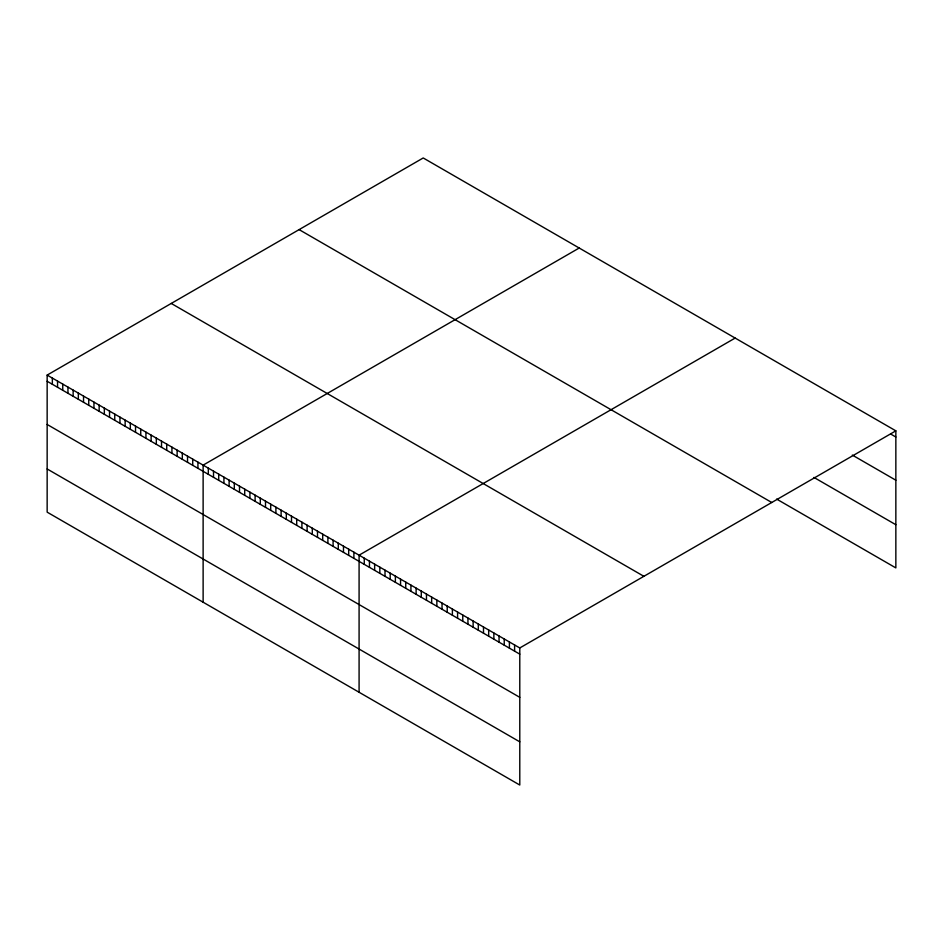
<?xml version="1.0" encoding="UTF-8"?>
<svg xmlns="http://www.w3.org/2000/svg" width="943" height="943" viewBox="0 0 943 943"><rect width="100%" height="100%" fill="white"/><g stroke="black" fill="none" stroke-linecap="round" stroke-linejoin="round"><path stroke-width="1.41" d="M895.85 430.845L519.782 647.959L519.782 785.036L47.15 512.155L47.15 375.09L423.218 157.964L895.85 430.845L895.85 567.91L776.619 499.071M579.191 248.021L203.122 465.135L203.122 602.212M735.151 338.065L359.083 555.179L359.083 692.256M890.663 434.028L895.85 437.022M852.307 455.068L895.85 480.211M813.95 477.429L895.85 524.721M299.12 229.62L771.751 502.489M171.249 303.446L643.88 576.314M47.15 375.09L519.782 647.959M47.15 381.267L519.782 654.136M47.15 424.468L519.782 697.337M47.15 468.966L519.782 741.835M514.595 644.965L514.595 651.141M509.409 641.971L509.409 648.159M504.234 638.989L504.234 645.165M499.047 635.995L499.047 642.171M493.861 633.001L493.861 639.177M488.674 630.007L488.674 636.183M483.5 627.012L483.5 633.189M478.313 624.018L478.313 630.195M473.127 621.024L473.127 627.201M467.94 618.03L467.94 624.207M462.765 615.036L462.765 621.225M457.579 612.042L457.579 618.231M452.392 609.06L452.392 615.237M447.206 606.066L447.206 612.243M442.031 603.072L442.031 609.249M436.845 600.078L436.845 606.255M431.658 597.084L431.658 603.261M426.472 594.09L426.472 600.267M421.285 591.096L421.285 597.273M416.111 588.102L416.111 594.279M410.924 585.108L410.924 591.296M405.738 582.126L405.738 588.302M400.551 579.132L400.551 585.308M395.376 576.138L395.376 582.314M390.19 573.144L390.19 579.32M385.003 570.15L385.003 576.326M379.817 567.156L379.817 573.332M374.642 564.162L374.642 570.338M369.456 561.168L369.456 567.344M364.269 558.173L364.269 564.362M353.884 552.185L353.884 558.362M348.686 549.18L348.686 555.356M343.488 546.186L343.488 552.362M338.289 543.18L338.289 549.356M333.091 540.174L333.091 546.351M327.893 537.18L327.893 543.357M322.695 534.174L322.695 540.351M317.496 531.168L317.496 537.345M312.298 528.174L312.298 534.351M307.1 525.168L307.1 531.345M301.901 522.163L301.901 528.351M296.703 519.169L296.703 525.345M291.505 516.163L291.505 522.339M286.307 513.169L286.307 519.345M281.108 510.163L281.108 516.34M275.898 507.157L275.898 513.334M270.7 504.163L270.7 510.34M265.502 501.157L265.502 507.334M260.303 498.152L260.303 504.328M255.105 495.158L255.105 501.334M249.907 492.152L249.907 498.328M244.708 489.146L244.708 495.334M239.51 486.152L239.51 492.329M234.312 483.146L234.312 489.323M229.114 480.14L229.114 486.329M223.915 477.146L223.915 483.323M218.717 474.14L218.717 480.317M213.519 471.146L213.519 477.323M208.32 468.141L208.32 474.317M197.924 462.141L197.924 468.317M192.726 459.135L192.726 465.312M187.527 456.129L187.527 462.306M182.317 453.135L182.317 459.312M177.119 450.129L177.119 456.306M171.921 447.123L171.921 453.312M166.722 444.129L166.722 450.306M161.524 441.124L161.524 447.3M156.326 438.118L156.326 444.306M151.128 435.124L151.128 441.3M145.929 432.118L145.929 438.295M140.731 429.124L140.731 435.301M135.533 426.118L135.533 432.295M130.334 423.112L130.334 429.289M125.136 420.118L125.136 426.295M119.938 417.112L119.938 423.289M114.74 414.107L114.74 420.283M109.541 411.113L109.541 417.289M104.343 408.107L104.343 414.283M99.145 405.101L99.145 411.289M93.946 402.107L93.946 408.284M88.736 399.101L88.736 405.278M83.538 396.095L83.538 402.284M78.34 393.101L78.34 399.278M73.141 390.096L73.141 396.272M67.943 387.101L67.943 393.278M62.745 384.096L62.745 390.272M57.547 381.09L57.547 387.267M52.348 378.096L52.348 384.272"/></g></svg>
